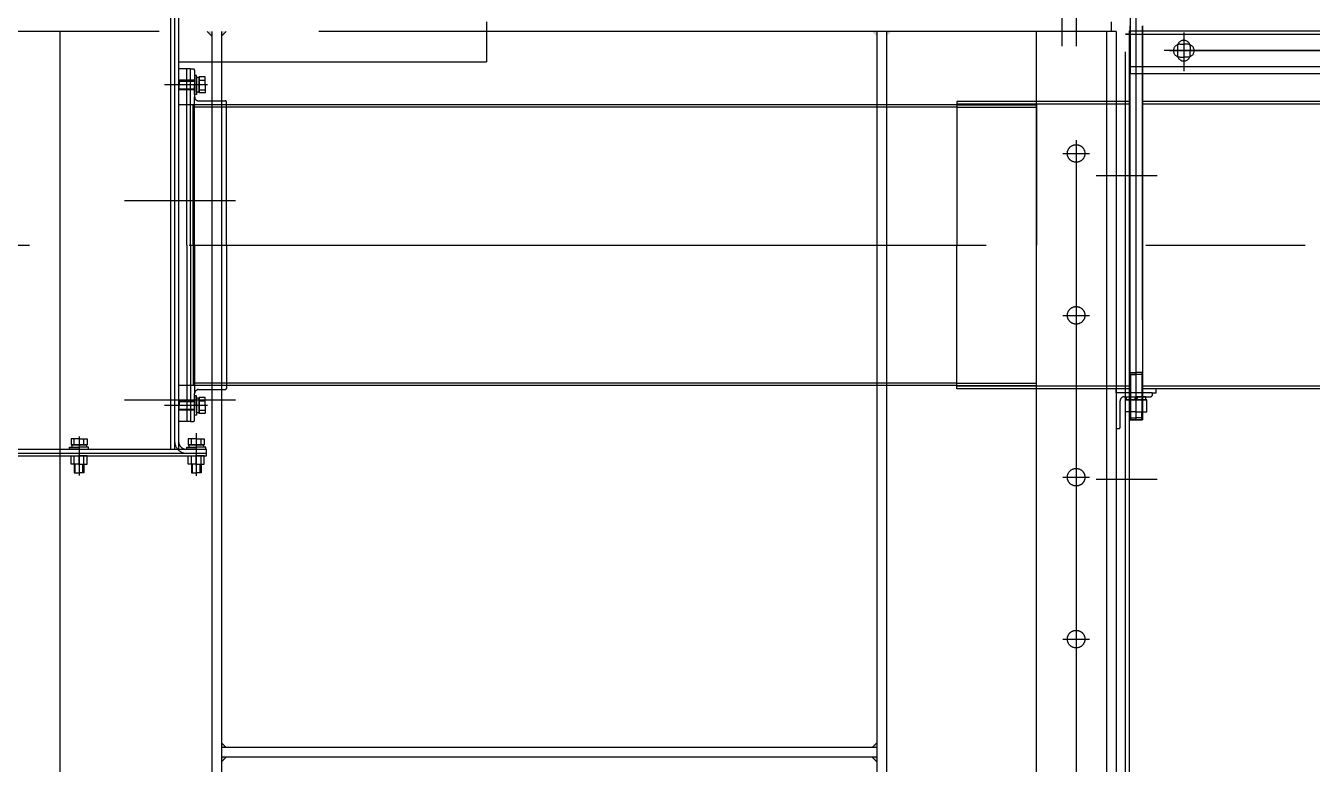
# Model space of a CAD drawing. Header units: millimetres. Extents: x 0 to 21000, y -574 to 14850.
# Drawn here: x 5539 to 7153, y 7440 to 8366 of the extents above; entities that cross this region are included whole.
import ezdxf

# ---------------------------------------------------------------- set-up
doc = ezdxf.new("R2010")
doc.units = ezdxf.units.MM
doc.header["$LTSCALE"] = 500
doc.linetypes.add('F', pattern=[0.75, 0.5, -0.25])
doc.linetypes.add('K', pattern=[2.5, 1.25, -0.25, 0.25, -0.25, 0.25, -0.25])
doc.layers.add('04', color=2, linetype='F')
doc.layers.add('07', color=6, linetype='K')

# ---------------------------------------------------------------- blocks, each defined once
blk = doc.blocks.new('H')
at = {"layer": '07', "linetype": 'K', "ltscale": 1.6}
h = blk.add_hatch(color=6, dxfattribs=at)
h.paths.add_polyline_path([(12573.2, 24021.5), (12579.2, 24021.5), (12573.2, 24015.5)])
h.paths.add_polyline_path([(12555.2, 24021.5), (12561.2, 24021.5), (12561.2, 24015.5)])
h = blk.add_hatch(color=6, dxfattribs=at)
h.paths.add_polyline_path([(13407.2, 24021.5), (13413.2, 24021.5), (13407.2, 24015.5)])
h.paths.add_polyline_path([(13389.2, 24021.5), (13395.2, 24021.5), (13395.2, 24015.5)])
h = blk.add_hatch(color=6, dxfattribs=at)
h.paths.add_polyline_path([(12573.2, 23129.5), (12573.2, 23123.5), (12579.2, 23123.5)])
h.paths.add_polyline_path([(12573.2, 23111.5), (12573.2, 23105.5), (12579.2, 23111.5)])
h = blk.add_hatch(color=6, dxfattribs=at)
h.paths.add_polyline_path([(13395.2, 23129.5), (13395.2, 23123.5), (13389.2, 23123.5)])
h.paths.add_polyline_path([(13395.2, 23111.5), (13395.2, 23105.5), (13389.2, 23111.5)])
at = {"layer": '07', "color": 6, "linetype": 'K', "ltscale": 1.6}
for p, q in [((12509.5, 23497.5), (12509.5, 24859.5)), ((12514.5, 23497.5), (12514.5, 24859.5)), ((12519.5, 23497.5), (12519.5, 24859.5)), ((13720.5, 23534.7), (13720.5, 24131.2)), ((13627.5, 24002.9), (13627.5, 24083.8)), ((13645.5, 24002.9), (13645.5, 24083.8)), ((12905.5, 24033.5), (12905.5, 23983.5)), ((13689.2, 24033.5), (13689.2, 24021.5)), ((13713.2, 23969), (13713.2, 24039)), ((13695.2, 24021.5), (9955.5, 24021.5)), ((12370.2, 24021.5), (12370.2, 21188.5)), ((12555.2, 24021.5), (12561.2, 24015.5)), ((12561.2, 24021.5), (12561.2, 21085.5)), ((12573.2, 24021.5), (12573.2, 21085.5)), ((12573.2, 24015.5), (12579.2, 24021.5)), ((13395.2, 24021.5), (13395.2, 21085.5)), ((13407.2, 24021.5), (13407.2, 21085.5)), ((13595.2, 24021.5), (13595.2, 21185.5)), ((13683.2, 24021.5), (13683.2, 21185.5)), ((13695.2, 24021.5), (13695.2, 20985.5)), ((13707.2, 20996), (13707.2, 24018)), ((13707.2, 24018), (14532.6, 24018)), ((13711.7, 24018), (13707.2, 24018)), ((13711.7, 24022.5), (14532.7, 24022.5)), ((13711.7, 24022.5), (13711.7, 24018)), ((13711.7, 24018), (13711.7, 21036.5)), ((13712.5, 24028.7), (13712.5, 23537.1)), ((13728.5, 23660.1), (13728.5, 24028.7)), ((13728.5, 24028.7), (13728.5, 23537.1)), ((13780.2, 24020.3), (13780.2, 23974.7)), ((13780.2, 24017.4), (13780.2, 23971.8)), ((14495.6, 23997.5), (13755.8, 23997.5)), ((13762.4, 23997.5), (19390.4, 23997.5)), ((13772.2, 24002.5), (13772.2, 23992.5)), ((13775.2, 24005.5), (13780.2, 24005.5)), ((13785.2, 24005.5), (13780.2, 24005.5)), ((13788.2, 24002.5), (13788.2, 23997.5)), ((13788.2, 23992.5), (13788.2, 23997.5)), ((12519.5, 23983.5), (12905.5, 23983.5)), ((12730.5, 23983.5), (12755.5, 23983.5)), ((13775.2, 23989.5), (13780.2, 23989.5)), ((13785.2, 23989.5), (13780.2, 23989.5)), ((12529.5, 23974.5), (12519.5, 23974.5)), ((12529.5, 23753.5), (12529.5, 23974.5)), ((12534.5, 23974.5), (12529.5, 23974.5)), ((12534.5, 23929.5), (12534.5, 23974.5)), ((12534.5, 23974.5), (12537.9, 23974.5)), ((12539.5, 23973), (12539.5, 23939.5)), ((12539.5, 23966.5), (12539.5, 23954.5)), ((12542, 23966.5), (12539.5, 23966.5)), ((12542, 23954.5), (12542, 23966.5)), ((12545.1, 23964.6), (12545.1, 23954.5)), ((12552.6, 23964.6), (12545.1, 23964.6)), ((12552.6, 23954.5), (12552.6, 23964.6)), ((13711.7, 23977.5), (14532.7, 23977.5)), ((13713.2, 23969), (19423.2, 23969)), ((12547.4, 23954.5), (12501.5, 23954.5)), ((12555.6, 23954.5), (12516.5, 23954.5)), ((12539.5, 23960.5), (12520.1, 23960.5)), ((12520.1, 23960.5), (12520.1, 23954.5)), ((12520.1, 23959.3), (12539.5, 23959.3)), ((12520.1, 23948.5), (12520.1, 23954.5)), ((12520.1, 23949.7), (12539.5, 23949.7)), ((12539.5, 23948.5), (12520.1, 23948.5)), ((12539.5, 23942.5), (12539.5, 23954.5)), ((12542, 23963.7), (12542, 23954.5)), ((12545.1, 23963.7), (12542, 23963.7)), ((12542, 23945.3), (12542, 23954.5)), ((12542, 23954.5), (12542, 23942.5)), ((12545.1, 23954.5), (12545.1, 23963.7)), ((12545.1, 23960.5), (12552.6, 23960.5)), ((12545.1, 23944.5), (12545.1, 23954.5)), ((12545.1, 23954.5), (12545.1, 23945.3)), ((12545.1, 23948.5), (12552.6, 23948.5)), ((12552.6, 23954.5), (12552.6, 23944.5)), ((12542, 23942.5), (12539.5, 23942.5)), ((12539.5, 23753.5), (12539.5, 23939.5)), ((12545.1, 23945.3), (12542, 23945.3)), ((12544.5, 23934.5), (12556.5, 23934.5)), ((12552.6, 23944.5), (12545.1, 23944.5)), ((12556.5, 23934.5), (12577.8, 23934.5)), ((12579.5, 23929.5), (12579.5, 23932.9)), ((12579.5, 23929.5), (12579.5, 23932.9)), ((13712.5, 23933.5), (13495.5, 23933.5)), ((13495.5, 23933.5), (13495.5, 23753.5)), ((14000.6, 23933.5), (13728.5, 23933.5)), ((12579.5, 23929.5), (12519.5, 23929.5)), ((12534.5, 23753.5), (12534.5, 23929.5)), ((12537.5, 23753.5), (12537.5, 23929.5)), ((12579.5, 23926.5), (12537.5, 23926.5)), ((13495.5, 23929.5), (12579.5, 23929.5)), ((12579.5, 23753.5), (12579.5, 23929.5)), ((12579.5, 23753.5), (12579.5, 23929.5)), ((13495.5, 23926.5), (12579.5, 23926.5)), ((13712.5, 23930.5), (13495.5, 23930.5)), ((13495.5, 23929.5), (13595.5, 23929.5)), ((13495.5, 23926.5), (13595.5, 23926.5)), ((13595.5, 23929.5), (13595.5, 23753.5)), ((14000.6, 23930.5), (13728.5, 23930.5)), ((13645.2, 23885.1), (13645.2, 23073.1)), ((13628.6, 23868.5), (13661.8, 23868.5)), ((13747, 23840.5), (13670.2, 23840.5)), ((12451.4, 23809.5), (12590.6, 23809.5)), ((10532.5, 23753.5), (14604.9, 23753.5)), ((12529.5, 23753.5), (12529.5, 23532.5)), ((12534.5, 23753.5), (12534.5, 23577.5)), ((12537.5, 23753.5), (12537.5, 23577.5)), ((12539.5, 23753.5), (12539.5, 23567.5)), ((12579.5, 23753.5), (12579.5, 23577.5)), ((12579.5, 23753.5), (12579.5, 23577.5)), ((13495.5, 23573.5), (13495.5, 23753.5)), ((13595.5, 23577.5), (13595.5, 23753.5)), ((13645.2, 23682.1), (13645.2, 23648.9)), ((13628.6, 23665.5), (13661.8, 23665.5)), ((13713.2, 23591.3), (13712.5, 23593.8)), ((13712.5, 23593.8), (13720.5, 23593.8)), ((13728.5, 23593.8), (13720.5, 23593.8)), ((13727.7, 23591.3), (13728.5, 23593.8)), ((12579.5, 23577.5), (12519.5, 23577.5)), ((12534.5, 23577.5), (12534.5, 23532.5)), ((12579.5, 23580.5), (12537.5, 23580.5)), ((13495.5, 23580.5), (12579.5, 23580.5)), ((13495.5, 23577.5), (12579.5, 23577.5)), ((12579.5, 23577.5), (12579.5, 23574.2)), ((12579.5, 23577.5), (12579.5, 23574.2)), ((13495.5, 23580.5), (13595.5, 23580.5)), ((13495.5, 23577.5), (13595.5, 23577.5)), ((13728.5, 23591.3), (13712.5, 23591.3)), ((13712.5, 23591.3), (13720.5, 23591.3)), ((13713.3, 23591.3), (13713.3, 23534.6)), ((13728.5, 23591.3), (13720.5, 23591.3)), ((13727.7, 23591.3), (13727.7, 23534.6)), ((12539.5, 23534.1), (12539.5, 23567.5)), ((12539.5, 23564.5), (12539.5, 23552.5)), ((12542, 23564.5), (12539.5, 23564.5)), ((12542, 23552.5), (12542, 23564.5)), ((12542, 23561.7), (12542, 23552.5)), ((12545.1, 23561.7), (12542, 23561.7)), ((12544.5, 23572.5), (12556.5, 23572.5)), ((12545.1, 23562.6), (12545.1, 23552.5)), ((12552.6, 23562.6), (12545.1, 23562.6)), ((12545.1, 23552.5), (12545.1, 23561.7)), ((12552.6, 23552.5), (12552.6, 23562.6)), ((12556.5, 23572.5), (12577.8, 23572.5)), ((13712.5, 23576.5), (13495.5, 23576.5)), ((13712.5, 23573.5), (13495.5, 23573.5)), ((13695.5, 23568.5), (13695.5, 23573.5)), ((13695.5, 23568.5), (13695.5, 23523.5)), ((13740.5, 23568.5), (13695.5, 23568.5)), ((13705.5, 23563.5), (13738.8, 23563.5)), ((13708.3, 23559.4), (13708.3, 23563.5)), ((13708.3, 23563.5), (13720.5, 23563.5)), ((13712.5, 23573.5), (13712.5, 23534.6)), ((13720.5, 23563.5), (13718.1, 23559.4)), ((13720.5, 23557.3), (13720.5, 23565.6)), ((13720.5, 23559.4), (13722.8, 23563.5)), ((13732.7, 23563.5), (13720.5, 23563.5)), ((14000.6, 23576.5), (13728.5, 23576.5)), ((14000.6, 23573.5), (13728.5, 23573.5)), ((13728.5, 23573.5), (13728.5, 23534.6)), ((13732.7, 23559.4), (13732.7, 23563.5)), ((13740.5, 23568.5), (13740.5, 23565.2)), ((13740.5, 23568.5), (13745.5, 23568.5)), ((13745.5, 23568.5), (13745.5, 23573.5)), ((12451.4, 23559.5), (12590.6, 23559.5)), ((12451.4, 23559.5), (12590.6, 23559.5)), ((12547.4, 23552.5), (12501.5, 23552.5)), ((12555.6, 23552.5), (12516.5, 23552.5)), ((12539.5, 23558.5), (12520.1, 23558.5)), ((12520.1, 23558.5), (12520.1, 23552.5)), ((12520.1, 23557.3), (12539.5, 23557.3)), ((12520.1, 23546.5), (12520.1, 23552.5)), ((12520.1, 23547.7), (12539.5, 23547.7)), ((12539.5, 23546.5), (12520.1, 23546.5)), ((12539.5, 23540.5), (12539.5, 23552.5)), ((12542, 23543.3), (12542, 23552.5)), ((12542, 23552.5), (12542, 23540.5)), ((12545.1, 23558.5), (12552.6, 23558.5)), ((12545.1, 23542.5), (12545.1, 23552.5)), ((12545.1, 23552.5), (12545.1, 23543.3)), ((12545.1, 23546.5), (12552.6, 23546.5)), ((12552.6, 23552.5), (12552.6, 23542.5)), ((13700.5, 23525.1), (13700.5, 23558.5)), ((13707.1, 23544.6), (13707.1, 23559.4)), ((13707.1, 23559.4), (13720.5, 23559.4)), ((13720.5, 23559.4), (13708.3, 23559.4)), ((13712.5, 23544.6), (13712.5, 23559.4)), ((13720.5, 23543.6), (13720.5, 23560.5)), ((13720.5, 23559.4), (13732.7, 23559.4)), ((13733.8, 23559.4), (13720.5, 23559.4)), ((13728.5, 23544.6), (13728.5, 23559.4)), ((13733.8, 23544.6), (13733.8, 23559.4)), ((12529.5, 23532.5), (12519.5, 23532.5)), ((12534.5, 23532.5), (12529.5, 23532.5)), ((12534.5, 23532.5), (12537.9, 23532.5)), ((12542, 23540.5), (12539.5, 23540.5)), ((12545.1, 23543.3), (12542, 23543.3)), ((12552.6, 23542.5), (12545.1, 23542.5)), ((13720.5, 23544.6), (13707.1, 23544.6)), ((13712.5, 23534.6), (13712.5, 23544.6)), ((13713.2, 23534.6), (13712.5, 23537.1)), ((13712.5, 23537.1), (13720.5, 23537.1)), ((13712.5, 23534.6), (13720.5, 23534.6)), ((13720.5, 23534.6), (13712.5, 23534.6)), ((13713.3, 23534.6), (13713.3, 23544.6)), ((13720.5, 23544.6), (13733.8, 23544.6)), ((13728.5, 23537.1), (13720.5, 23537.1)), ((13728.5, 23534.6), (13720.5, 23534.6)), ((13720.5, 23534.6), (13728.5, 23534.6)), ((13727.7, 23534.6), (13727.7, 23544.6)), ((13727.7, 23534.6), (13728.5, 23537.1)), ((13728.5, 23534.6), (13728.5, 23544.6)), ((12394.5, 23513.7), (12394.5, 23464.6)), ((12541.5, 23517.8), (12541.5, 23464.3)), ((13695.5, 23523.5), (13698.9, 23523.5)), ((11644.5, 23497.5), (12554.5, 23497.5)), ((12382.5, 23500), (12394.5, 23500)), ((12382.5, 23497.5), (12382.5, 23500)), ((12394.5, 23497.5), (12382.5, 23497.5)), ((12394.5, 23510.6), (12384.5, 23510.6)), ((12384.5, 23510.6), (12384.5, 23503.1)), ((12384.5, 23503.1), (12394.5, 23503.1)), ((12385.3, 23503.1), (12385.3, 23500)), ((12394.5, 23503.1), (12385.3, 23503.1)), ((12385.3, 23500), (12394.5, 23500)), ((12388.5, 23503.1), (12388.5, 23510.6)), ((12394.5, 23510.6), (12404.5, 23510.6)), ((12394.5, 23503.1), (12403.7, 23503.1)), ((12404.5, 23503.1), (12394.5, 23503.1)), ((12406.5, 23500), (12394.5, 23500)), ((12403.7, 23500), (12394.5, 23500)), ((12394.5, 23497.5), (12406.5, 23497.5)), ((12400.5, 23503.1), (12400.5, 23510.6)), ((12403.7, 23503.1), (12403.7, 23500)), ((12404.5, 23510.6), (12404.5, 23503.1)), ((12406.5, 23497.5), (12406.5, 23500)), ((12529.5, 23500), (12541.5, 23500)), ((12529.5, 23497.5), (12529.5, 23500)), ((12541.5, 23497.5), (12529.5, 23497.5)), ((12541.5, 23510.6), (12531.5, 23510.6)), ((12531.5, 23510.6), (12531.5, 23503.1)), ((12531.5, 23503.1), (12541.5, 23503.1)), ((12532.3, 23503.1), (12532.3, 23500)), ((12541.5, 23503.1), (12532.3, 23503.1)), ((12532.3, 23500), (12541.5, 23500)), ((12535.5, 23503.1), (12535.5, 23510.6)), ((12541.5, 23510.6), (12551.5, 23510.6)), ((12541.5, 23503.1), (12550.7, 23503.1)), ((12551.5, 23503.1), (12541.5, 23503.1)), ((12553.5, 23500), (12541.5, 23500)), ((12550.7, 23500), (12541.5, 23500)), ((12541.5, 23497.5), (12553.5, 23497.5)), ((12547.5, 23503.1), (12547.5, 23510.6)), ((12550.7, 23503.1), (12550.7, 23500)), ((12551.5, 23510.6), (12551.5, 23503.1)), ((12553.5, 23497.5), (12553.5, 23500)), ((12554.5, 23489.5), (12554.5, 23497.5)), ((11644.5, 23492.5), (12554.5, 23492.5)), ((11644.5, 23489.5), (12554.5, 23489.5)), ((12384.5, 23489.5), (12394.5, 23489.5)), ((12384.5, 23478.7), (12384.5, 23489.5)), ((12388.5, 23478.7), (12388.5, 23489.5)), ((12394.5, 23477.7), (12394.5, 23490.6)), ((12404.5, 23489.5), (12394.5, 23489.5)), ((12400.5, 23478.7), (12400.5, 23489.5)), ((12404.5, 23478.7), (12404.5, 23489.5)), ((12531.5, 23489.5), (12541.5, 23489.5)), ((12531.5, 23478.7), (12531.5, 23489.5)), ((12535.5, 23478.7), (12535.5, 23489.5)), ((12541.5, 23477.7), (12541.5, 23490.6)), ((12551.5, 23489.5), (12541.5, 23489.5)), ((12547.5, 23478.7), (12547.5, 23489.5)), ((12551.5, 23478.7), (12551.5, 23489.5)), ((12394.5, 23478.7), (12384.5, 23478.7)), ((12388.5, 23478.7), (12388.5, 23468.1)), ((12388.5, 23468.1), (12394.5, 23468.1)), ((12389.7, 23468.1), (12389.7, 23478.7)), ((12394.5, 23478.7), (12404.5, 23478.7)), ((12400.5, 23468.1), (12394.5, 23468.1)), ((12399.3, 23468.1), (12399.3, 23478.7)), ((12400.5, 23478.7), (12400.5, 23468.1)), ((12541.5, 23478.7), (12531.5, 23478.7)), ((12535.5, 23478.7), (12535.5, 23468.1)), ((12535.5, 23468.1), (12541.5, 23468.1)), ((12536.7, 23468.1), (12536.7, 23478.7)), ((12541.5, 23478.7), (12551.5, 23478.7)), ((12547.5, 23468.1), (12541.5, 23468.1)), ((12546.3, 23468.1), (12546.3, 23478.7)), ((12547.5, 23478.7), (12547.5, 23468.1)), ((13645.2, 23479.1), (13645.2, 23445.9)), ((13628.6, 23462.5), (13661.8, 23462.5)), ((13747, 23459.5), (13670.2, 23459.5)), ((13645.2, 23276.1), (13645.2, 23242.9)), ((13628.6, 23259.5), (13661.8, 23259.5)), ((12573.2, 23129.5), (12579.2, 23123.5)), ((13395.2, 23129.5), (13389.2, 23123.5)), ((13395.2, 23123.5), (12573.2, 23123.5)), ((13395.2, 23111.5), (12573.2, 23111.5)), ((12579.2, 23111.5), (12573.2, 23105.5)), ((13389.2, 23111.5), (13395.2, 23105.5))]:
    blk.add_line(p, q, dxfattribs=at)
for centre in [(13645.2, 23868.5), (13645.2, 23665.5), (13645.2, 23462.5), (13645.2, 23259.5)]:
    blk.add_circle(centre, 11, dxfattribs=at)
for centre, radius, start, end in [((13775.2, 23997.5), 8, 90, 270), ((13780.2, 24002.5), 8, 0, 180), ((13785.2, 23997.5), 8, 270, 90), ((13780.2, 23992.5), 8, 180, 0), ((12537.9, 23973), 1.52, 0, 90), ((12544.5, 23939.5), 5, 180.1218, 270), ((12577.8, 23932.9), 1.65, 0, 89.7379), ((12577.8, 23932.9), 1.65, 0, 89.7379), ((12544.5, 23567.5), 5, 90, 179.8782), ((12577.8, 23574.2), 1.65, 270.2621, 0), ((12577.8, 23574.2), 1.65, 270.2621, 0), ((13705.5, 23558.5), 5, 90, 179.8782), ((13738.8, 23565.2), 1.65, 270.2621, 0), ((12537.9, 23534.1), 1.52, 270, 0), ((13698.9, 23525.1), 1.52, 270, 0), ((12529.4, 23507.5), 15, 180, 270), ((12529.4, 23507.5), 10, 180, 270)]:
    blk.add_arc(centre, radius, start, end, dxfattribs=at)

msp = doc.modelspace()

# ---------------------------------------------------------------- block references
at = {"layer": '04', "ltscale": 2}
msp.add_blockref('H', (-6788.729, -15662.601), dxfattribs=at)

doc.saveas('drawing.dxf')
